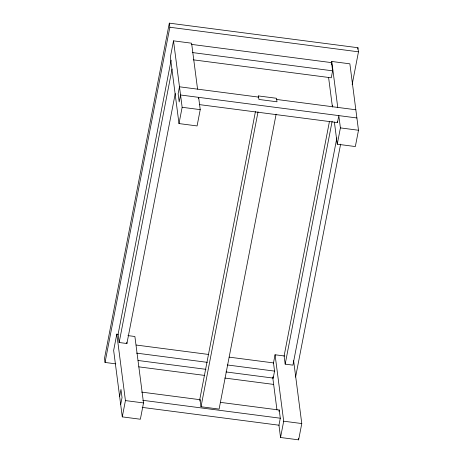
<?xml version="1.0" encoding="UTF-8"?>
<svg xmlns="http://www.w3.org/2000/svg" width="463" height="463" viewBox="0 0 463 463"><rect width="100%" height="100%" fill="white"/><g stroke="black" fill="none" stroke-linecap="round" stroke-linejoin="round"><path stroke-width="0.69" d="M352.164 84.486L358.478 51.821L357.945 47.724L169.319 23.15L104.505 358.35L105.037 362.448L115.796 363.849M105.037 362.448L169.852 27.248L169.319 23.15M118.192 334.332L116.803 334.147L113.649 350.445L122.278 416.874L140.364 419.235L143.518 402.937L134.889 336.503L127.933 335.6M197.568 89.151L191.601 43.204L173.515 40.848L170.367 57.146L178.99 123.575L197.082 125.93L200.23 109.638L198.633 97.346L198.367 98.746M171.107 60.155L118.094 334.315L119.159 342.51L126.908 343.523L175.251 93.509M119.159 342.51L172.033 69.056M119.616 396.392L120.97 389.406L122.035 397.601L120.681 404.587M122.278 416.874L125.432 400.582L116.803 334.147M178.99 123.575L182.144 107.283L173.515 40.848M199.698 399.847L255.443 111.554M258.186 97.357L258.464 95.934L276.55 98.289L277.007 101.802L258.915 99.447L258.464 95.934M199.831 401.114L200.103 399.714L141.643 392.103M276.127 114.176L219.097 409.095L201.011 406.74L258.041 111.82M273.419 363.27L275.063 354.768L284.803 356.035M331.23 64.299L331.78 61.469L349.866 63.825L358.495 130.253L355.341 146.551L337.255 144.196L334.379 122.053M226.002 371.939L273.205 378.092L274.553 371.106L273.488 362.911L229.15 357.135M191.375 44.367L331.554 62.632L332.619 70.827L331.265 77.807L193.239 59.825M329.43 121.555L284.108 355.943L285.173 364.138L292.923 365.151L336.873 137.864M332.312 106.64L332.59 105.217M285.173 364.138L332.145 121.225M278.963 411.422L279.23 410.027L280.294 418.216L278.946 425.202L280.543 437.494L298.629 439.85L301.778 423.558L293.617 360.694M280.543 437.494L283.692 421.197L275.063 354.768M337.255 144.196L340.409 127.898L338.812 115.605L337.458 122.591L337.284 121.225M357.673 49.142L357.945 47.724M295.585 377.079L340.623 144.143M169.852 27.248L358.478 51.821M192.44 52.562L332.619 70.827M258.614 97.103L179.482 86.795L178.133 93.781L179.198 101.976L180.547 94.99L356.898 117.967M276.7 99.464L355.833 109.772M199.269 104.592L337.625 122.614M182.144 107.283L200.23 109.638M340.409 127.898L358.495 130.253M136.174 345.028L208.408 354.438M136.521 353.124L207.326 362.35M227.35 364.96L274.553 371.106M138.032 360.48L205.977 369.335M138.75 366.841L204.727 375.435M224.81 378.051L273.581 384.406M220.324 402.353L279.496 410.062M142.824 400.31L280.462 418.239M125.432 400.582L143.518 402.937M283.692 421.197L301.778 423.558M142.187 407.388L279.114 425.225M331.78 61.469L337.747 107.416M328.626 77.761L332.434 107.051M298.45 438.484L298.629 439.85M273.025 376.726L273.205 378.092M272.742 377.42L276.961 409.94M200.103 399.714L201.011 406.74M126.735 342.157L126.908 343.523"/></g></svg>
